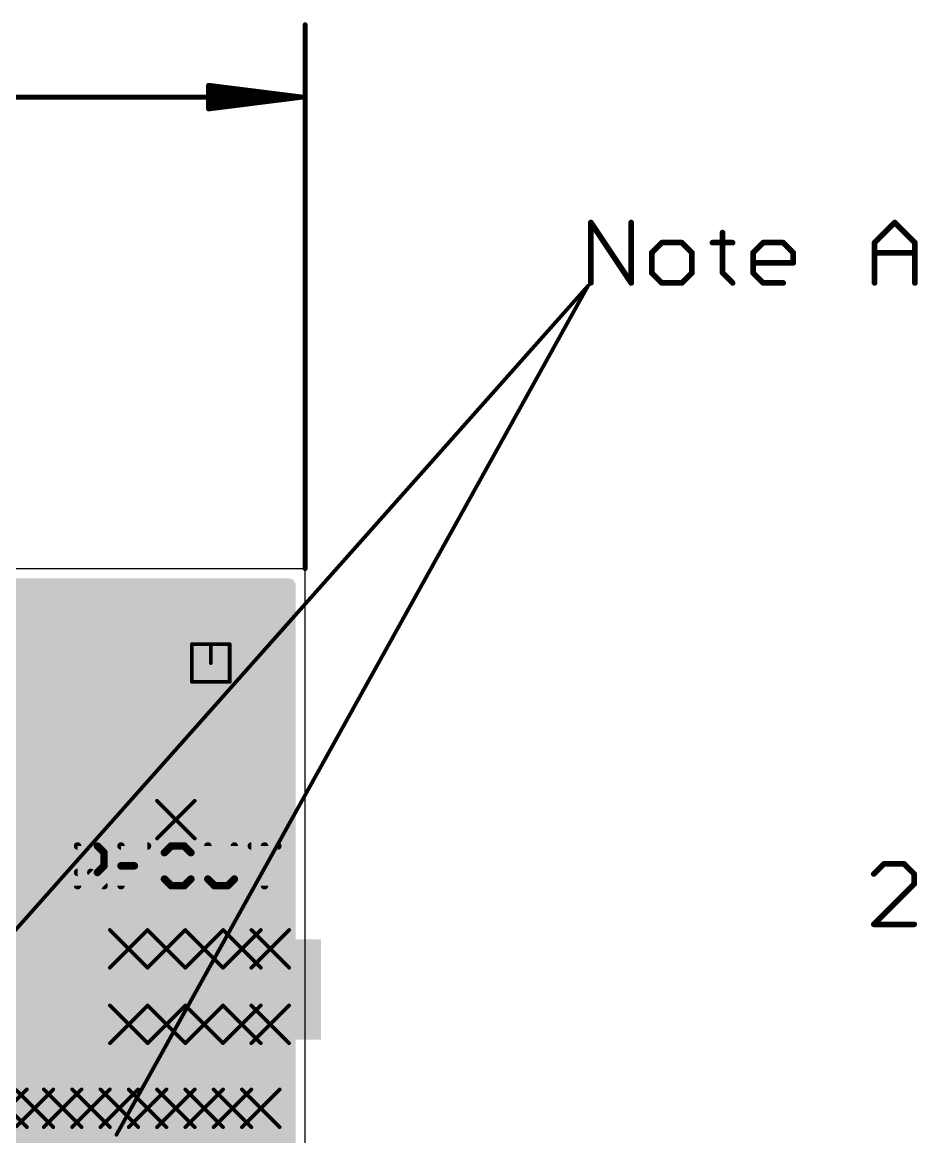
# Model space of a CAD drawing. Extents: x -1.41 to 8.41, y -3.01 to 3.01.
# Drawn here: x 0.9 to 1.849, y 0.598 to 1.779 of the extents above; entities that cross this region are included whole.
import ezdxf

# ---------------------------------------------------------------- set-up
doc = ezdxf.new("R2010")
doc.units = 0
for name, color, linetype in [('1', 12, 'CONTINUOUS'), ('145', 110, 'CONTINUOUS'), ('15', 6, 'CONTINUOUS'), ('16', 5, 'CONTINUOUS'), ('18', 110, 'CONTINUOUS'), ('2', 4, 'CONTINUOUS'), ('20', 6, 'CONTINUOUS'), ('22', 53, 'CONTINUOUS'), ('25', 53, 'CONTINUOUS'), ('29', 253, 'CONTINUOUS'), ('30', 253, 'CONTINUOUS'), ('47', 253, 'CONTINUOUS'), ('52', 253, 'CONTINUOUS')]:
    doc.layers.add(name, color=color, linetype=linetype)

# ---------------------------------------------------------------- blocks, each defined once
blk = doc.blocks.new('RECT')
blk.add_solid([(-0.5, -0.5), (0.5, -0.5), (-0.5, 0.5), (0.5, 0.5)])
blk = doc.blocks.new('ROUNDV')
at = {"const_width": 0.5}
blk.add_lwpolyline([(0, -0.25, 1), (0, 0.25, 1), (0, -0.25)], format="xyb", dxfattribs=at)

msp = doc.modelspace()

# ---------------------------------------------------------------- linework, layer by layer
at = {"layer": '1', "const_width": 0.02}
for points in [[(0.7475, 1.18), (1.18, 1.18)], [(1.18, 1.18), (1.18, 0.809)], [(0.7475, 1.16), (1.18, 1.16)], [(0.7475, 1.14), (1.18, 1.14)], [(0.7475, 1.12), (1.18, 1.12)], [(0.7475, 1.1), (1.18, 1.1)], [(0.7475, 1.08), (1.18, 1.08)], [(0.7475, 1.06), (1.18, 1.06)], [(0.7475, 1.04), (1.18, 1.04)], [(0.7475, 1.02), (1.18, 1.02)], [(0.7475, 1), (1.18, 1)], [(0.7475, 0.98), (1.18, 0.98)], [(0.736784, 0.96), (1.18, 0.96)], [(0.732, 0.94), (1.18, 0.94)], [(0.732, 0.92), (1.18, 0.92)], [(0.732, 0.9), (1.18, 0.9)], [(0.732, 0.88), (1.18, 0.88)], [(0.732, 0.86), (1.18, 0.86)], [(0.732, 0.84), (1.18, 0.84)], [(0.732, 0.82), (1.18, 0.82)], [(0.993335, 0.807477), (0.990522, 0.804664)], [(0.997011, 0.809), (0.993335, 0.807477)], [(1.089, 0.809), (0.997011, 0.809)], [(1.089, 0.764), (1.089, 0.809)], [(1.18, 0.809), (1.109, 0.809)], [(1.109, 0.809), (1.109, 0.764)], [(0.77142, 0.8), (0.989, 0.8)], [(0.990522, 0.804664), (0.989, 0.800989)], [(0.989, 0.800989), (0.989, 0.764)], [(1.089, 0.8), (1.109, 0.8)], [(0.77237, 0.78), (0.989, 0.78)], [(1.089, 0.78), (1.109, 0.78)], [(0.77237, 0.76), (1.089, 0.76)], [(0.989, 0.764), (1.089, 0.764)], [(1.109, 0.764), (1.089, 0.764)], [(1.089, 0.764), (1.089, 0.744)], [(0.77042, 0.74), (0.989, 0.74)], [(1.089, 0.744), (0.989, 0.744)], [(0.989, 0.744), (0.989, 0.707011)], [(1.089, 0.699), (1.089, 0.744)], [(1.089, 0.744), (1.109, 0.744)], [(1.089, 0.74), (1.109, 0.74)], [(1.109, 0.744), (1.109, 0.699)], [(0.77137, 0.72), (0.989, 0.72)], [(1.089, 0.72), (1.109, 0.72)], [(0.77137, 0.7), (0.994596, 0.7)], [(0.989, 0.707011), (0.990522, 0.703335)], [(0.990522, 0.703335), (0.993335, 0.700522)], [(0.993335, 0.700522), (0.997011, 0.699)], [(0.997011, 0.699), (1.089, 0.699)], [(1.089, 0.7), (1.109, 0.7)], [(1.109, 0.699), (1.18, 0.699)], [(1.18, 0.699), (1.18, 0.625)], [(0.732, 0.68), (1.18, 0.68)], [(0.732, 0.66), (1.18, 0.66)], [(0.734716, 0.64), (1.18, 0.64)], [(1.18, 0.625), (0.806123, 0.625)]]:
    msp.add_lwpolyline(points, dxfattribs=at)
at = {"layer": '1', "const_width": 0.01}
for points in [[(1.185, 1.18, 1), (1.175, 1.18)], [(1.18, 1.175, 1), (1.18, 1.185)], [(1.18, 1.155, 1), (1.18, 1.165)], [(1.18, 1.135, 1), (1.18, 1.145)], [(1.18, 1.115, 1), (1.18, 1.125)], [(1.18, 1.095, 1), (1.18, 1.105)], [(1.18, 1.075, 1), (1.18, 1.085)], [(1.18, 1.055, 1), (1.18, 1.065)], [(1.18, 1.035, 1), (1.18, 1.045)], [(1.18, 1.015, 1), (1.18, 1.025)], [(1.18, 0.995, 1), (1.18, 1.005)], [(1.18, 0.975, 1), (1.18, 0.985)], [(1.18, 0.955, 1), (1.18, 0.965)], [(1.18, 0.935, 1), (1.18, 0.945)], [(1.18, 0.915, 1), (1.18, 0.925)], [(1.18, 0.895, 1), (1.18, 0.905)], [(1.18, 0.875, 1), (1.18, 0.885)], [(1.18, 0.855, 1), (1.18, 0.865)], [(1.18, 0.835, 1), (1.18, 0.845)], [(1.18, 0.815, 1), (1.18, 0.825)], [(0.991422, 0.812097, 1), (0.995249, 0.802858)], [(0.996871, 0.803942, 1), (0.9898, 0.811013)], [(0.997011, 0.814, 1), (0.997011, 0.804)], [(0.998924, 0.80438, 1), (0.995097, 0.813619)], [(1.094, 0.809, 1), (1.084, 0.809)], [(1.089, 0.804, 1), (1.089, 0.814)], [(1.109, 0.814, 1), (1.109, 0.804)], [(1.114, 0.809, 1), (1.104, 0.809)], [(1.18, 0.804, 1), (1.18, 0.814)], [(0.994, 0.800989, 1), (0.984, 0.800989)], [(0.984381, 0.802902, 1), (0.993619, 0.799076)], [(0.986987, 0.8082, 1), (0.994058, 0.801129)], [(0.995142, 0.802751, 1), (0.985903, 0.806578)], [(0.989, 0.795, 1), (0.989, 0.805)], [(1.089, 0.805, 1), (1.089, 0.795)], [(1.109, 0.795, 1), (1.109, 0.805)], [(1.175, 0.809, 1), (1.185, 0.809)], [(0.989, 0.775, 1), (0.989, 0.785)], [(1.089, 0.785, 1), (1.089, 0.775)], [(1.109, 0.775, 1), (1.109, 0.785)], [(0.989, 0.769, 1), (0.989, 0.759)], [(0.984, 0.764, 1), (0.994, 0.764)], [(1.089, 0.769, 1), (1.089, 0.759)], [(1.094, 0.764, 1), (1.084, 0.764)], [(1.084, 0.764, 1), (1.094, 0.764)], [(1.089, 0.759, 1), (1.089, 0.769)], [(1.089, 0.755, 1), (1.089, 0.765)], [(1.104, 0.764, 1), (1.114, 0.764)], [(1.109, 0.759, 1), (1.109, 0.769)], [(0.989, 0.749, 1), (0.989, 0.739)], [(0.994, 0.744, 1), (0.984, 0.744)], [(0.989, 0.735, 1), (0.989, 0.745)], [(1.094, 0.744, 1), (1.084, 0.744)], [(1.089, 0.749, 1), (1.089, 0.739)], [(1.089, 0.745, 1), (1.089, 0.735)], [(1.084, 0.744, 1), (1.094, 0.744)], [(1.089, 0.739, 1), (1.089, 0.749)], [(1.114, 0.744, 1), (1.104, 0.744)], [(1.109, 0.739, 1), (1.109, 0.749)], [(1.109, 0.735, 1), (1.109, 0.745)], [(0.989, 0.715, 1), (0.989, 0.725)], [(1.089, 0.725, 1), (1.089, 0.715)], [(1.109, 0.715, 1), (1.109, 0.725)], [(0.993619, 0.708924, 1), (0.984381, 0.705097)], [(0.984, 0.707011, 1), (0.994, 0.707011)], [(0.994058, 0.706871, 1), (0.986987, 0.6998)], [(0.985903, 0.701422, 1), (0.995142, 0.705249)], [(0.995249, 0.705142, 1), (0.991422, 0.695903)], [(0.9898, 0.696987, 1), (0.996871, 0.704058)], [(0.997011, 0.704, 1), (0.997011, 0.694)], [(0.994596, 0.695, 1), (0.994596, 0.705)], [(1.089, 0.705, 1), (1.089, 0.695)], [(1.089, 0.694, 1), (1.089, 0.704)], [(1.109, 0.704, 1), (1.109, 0.694)], [(1.109, 0.695, 1), (1.109, 0.705)], [(1.185, 0.699, 1), (1.175, 0.699)], [(1.18, 0.694, 1), (1.18, 0.704)], [(0.995097, 0.694381, 1), (0.998924, 0.703619)], [(1.084, 0.699, 1), (1.094, 0.699)], [(1.104, 0.699, 1), (1.114, 0.699)], [(1.18, 0.675, 1), (1.18, 0.685)], [(1.18, 0.655, 1), (1.18, 0.665)], [(1.18, 0.635, 1), (1.18, 0.645)], [(1.175, 0.625, 1), (1.185, 0.625)], [(1.18, 0.62, 1), (1.18, 0.63)]]:
    msp.add_lwpolyline(points, format="xyb", dxfattribs=at)
at = {"layer": '145', "const_width": 0.004}
for points in [[(1.08, 1.08), (1.08, 1.12)], [(1.08, 1.12), (1.1, 1.12)], [(1.1, 1.1), (1.1, 1.12)], [(1.1, 1.12), (1.12, 1.12)], [(1.12, 1.12), (1.12, 1.08)], [(1.12, 1.08), (1.08, 1.08)], [(1.043, 0.954), (1.083, 0.914)], [(1.083, 0.954), (1.043, 0.914)], [(0.993, 0.817), (1.033, 0.777)], [(1.033, 0.817), (0.993, 0.777)], [(1.033, 0.817), (1.073, 0.777)], [(1.073, 0.817), (1.033, 0.777)], [(1.073, 0.817), (1.113, 0.777)], [(1.113, 0.817), (1.073, 0.777)], [(1.113, 0.817), (1.153, 0.777)], [(1.153, 0.817), (1.113, 0.777)], [(1.143, 0.817), (1.183, 0.777)], [(1.183, 0.817), (1.143, 0.777)], [(0.993, 0.737), (1.033, 0.697)], [(1.033, 0.737), (0.993, 0.697)], [(1.033, 0.737), (1.073, 0.697)], [(1.073, 0.737), (1.033, 0.697)], [(1.073, 0.737), (1.113, 0.697)], [(1.113, 0.737), (1.073, 0.697)], [(1.113, 0.737), (1.153, 0.697)], [(1.153, 0.737), (1.113, 0.697)], [(1.143, 0.737), (1.183, 0.697)], [(1.183, 0.737), (1.143, 0.697)], [(0.865, 0.648), (0.905, 0.608)], [(0.905, 0.648), (0.865, 0.608)], [(0.893, 0.648), (0.933, 0.608)], [(0.933, 0.648), (0.893, 0.608)], [(0.923, 0.648), (0.963, 0.608)], [(0.963, 0.648), (0.923, 0.608)], [(0.953, 0.648), (0.993, 0.608)], [(0.993, 0.648), (0.953, 0.608)], [(0.983, 0.648), (1.023, 0.608)], [(1.023, 0.648), (0.983, 0.608)], [(1.013, 0.648), (1.053, 0.608)], [(1.053, 0.648), (1.013, 0.608)], [(1.043, 0.648), (1.083, 0.608)], [(1.083, 0.648), (1.043, 0.608)], [(1.073, 0.648), (1.113, 0.608)], [(1.113, 0.648), (1.073, 0.608)], [(1.103, 0.648), (1.143, 0.608)], [(1.143, 0.648), (1.103, 0.608)], [(1.133, 0.648), (1.173, 0.608)], [(1.173, 0.648), (1.133, 0.608)]]:
    msp.add_lwpolyline(points, dxfattribs=at)
at = {"layer": '145', "const_width": 0.002}
for points in [[(1.081, 1.12, 1), (1.079, 1.12)], [(1.08, 1.121, 1), (1.08, 1.119)], [(1.101, 1.12, 1), (1.099, 1.12)], [(1.1, 1.121, 1), (1.1, 1.119)], [(1.1, 1.119, 1), (1.1, 1.121)], [(1.121, 1.12, 1), (1.119, 1.12)], [(1.12, 1.119, 1), (1.12, 1.121)], [(1.099, 1.1, 1), (1.101, 1.1)], [(1.08, 1.081, 1), (1.08, 1.079)], [(1.079, 1.08, 1), (1.081, 1.08)], [(1.119, 1.08, 1), (1.121, 1.08)], [(1.12, 1.079, 1), (1.12, 1.081)], [(1.043707, 0.954707, 1), (1.042293, 0.953293)], [(1.083707, 0.953293, 1), (1.082293, 0.954707)], [(1.042293, 0.914707, 1), (1.043707, 0.913293)], [(1.082293, 0.913293, 1), (1.083707, 0.914707)], [(0.993707, 0.817707, 1), (0.992293, 0.816293)], [(1.033707, 0.817707, 1), (1.032293, 0.816293)], [(1.033707, 0.816293, 1), (1.032293, 0.817707)], [(1.073707, 0.817707, 1), (1.072293, 0.816293)], [(1.073707, 0.816293, 1), (1.072293, 0.817707)], [(1.113707, 0.817707, 1), (1.112293, 0.816293)], [(1.113707, 0.816293, 1), (1.112293, 0.817707)], [(1.143707, 0.817707, 1), (1.142293, 0.816293)], [(1.153707, 0.816293, 1), (1.152293, 0.817707)], [(1.183707, 0.816293, 1), (1.182293, 0.817707)], [(0.992293, 0.777707, 1), (0.993707, 0.776293)], [(1.032293, 0.777707, 1), (1.033707, 0.776293)], [(1.032293, 0.776293, 1), (1.033707, 0.777707)], [(1.072293, 0.777707, 1), (1.073707, 0.776293)], [(1.072293, 0.776293, 1), (1.073707, 0.777707)], [(1.112293, 0.777707, 1), (1.113707, 0.776293)], [(1.112293, 0.776293, 1), (1.113707, 0.777707)], [(1.142293, 0.777707, 1), (1.143707, 0.776293)], [(1.152293, 0.776293, 1), (1.153707, 0.777707)], [(1.182293, 0.776293, 1), (1.183707, 0.777707)], [(0.993707, 0.737707, 1), (0.992293, 0.736293)], [(1.033707, 0.737707, 1), (1.032293, 0.736293)], [(1.033707, 0.736293, 1), (1.032293, 0.737707)], [(1.073707, 0.737707, 1), (1.072293, 0.736293)], [(1.073707, 0.736293, 1), (1.072293, 0.737707)], [(1.113707, 0.737707, 1), (1.112293, 0.736293)], [(1.113707, 0.736293, 1), (1.112293, 0.737707)], [(1.143707, 0.737707, 1), (1.142293, 0.736293)], [(1.153707, 0.736293, 1), (1.152293, 0.737707)], [(1.183707, 0.736293, 1), (1.182293, 0.737707)], [(0.992293, 0.697707, 1), (0.993707, 0.696293)], [(1.032293, 0.697707, 1), (1.033707, 0.696293)], [(1.032293, 0.696293, 1), (1.033707, 0.697707)], [(1.072293, 0.697707, 1), (1.073707, 0.696293)], [(1.072293, 0.696293, 1), (1.073707, 0.697707)], [(1.112293, 0.697707, 1), (1.113707, 0.696293)], [(1.112293, 0.696293, 1), (1.113707, 0.697707)], [(1.142293, 0.697707, 1), (1.143707, 0.696293)], [(1.152293, 0.696293, 1), (1.153707, 0.697707)], [(1.182293, 0.696293, 1), (1.183707, 0.697707)], [(0.905707, 0.647293, 1), (0.904293, 0.648707)], [(0.923707, 0.648707, 1), (0.922293, 0.647293)], [(0.933707, 0.647293, 1), (0.932293, 0.648707)], [(0.953707, 0.648707, 1), (0.952293, 0.647293)], [(0.963707, 0.647293, 1), (0.962293, 0.648707)], [(0.983707, 0.648707, 1), (0.982293, 0.647293)], [(0.993707, 0.647293, 1), (0.992293, 0.648707)], [(1.013707, 0.648707, 1), (1.012293, 0.647293)], [(1.023707, 0.647293, 1), (1.022293, 0.648707)], [(1.043707, 0.648707, 1), (1.042293, 0.647293)], [(1.053707, 0.647293, 1), (1.052293, 0.648707)], [(1.073707, 0.648707, 1), (1.072293, 0.647293)], [(1.083707, 0.647293, 1), (1.082293, 0.648707)], [(1.103707, 0.648707, 1), (1.102293, 0.647293)], [(1.113707, 0.647293, 1), (1.112293, 0.648707)], [(1.133707, 0.648707, 1), (1.132293, 0.647293)], [(1.143707, 0.647293, 1), (1.142293, 0.648707)], [(1.173707, 0.647293, 1), (1.172293, 0.648707)], [(0.904293, 0.607293, 1), (0.905707, 0.608707)], [(0.922293, 0.608707, 1), (0.923707, 0.607293)], [(0.932293, 0.607293, 1), (0.933707, 0.608707)], [(0.952293, 0.608707, 1), (0.953707, 0.607293)], [(0.962293, 0.607293, 1), (0.963707, 0.608707)], [(0.982293, 0.608707, 1), (0.983707, 0.607293)], [(0.992293, 0.607293, 1), (0.993707, 0.608707)], [(1.012293, 0.608707, 1), (1.013707, 0.607293)], [(1.022293, 0.607293, 1), (1.023707, 0.608707)], [(1.042293, 0.608707, 1), (1.043707, 0.607293)], [(1.052293, 0.607293, 1), (1.053707, 0.608707)], [(1.072293, 0.608707, 1), (1.073707, 0.607293)], [(1.082293, 0.607293, 1), (1.083707, 0.608707)], [(1.102293, 0.608707, 1), (1.103707, 0.607293)], [(1.112293, 0.607293, 1), (1.113707, 0.608707)], [(1.132293, 0.608707, 1), (1.133707, 0.607293)], [(1.142293, 0.607293, 1), (1.143707, 0.608707)], [(1.172293, 0.607293, 1), (1.173707, 0.608707)]]:
    msp.add_lwpolyline(points, format="xyb", dxfattribs=at)
at = {"layer": '15', "const_width": 0.016}
for points in [[(0.018, 1.182), (1.182, 1.182)], [(1.182, 1.182), (1.182, 0.018)], [(0.018, 1.168), (1.182, 1.168)], [(0.018, 1.152), (1.182, 1.152)], [(0.018, 1.136), (1.182, 1.136)], [(0.018, 1.12), (1.182, 1.12)], [(0.018, 1.104), (1.182, 1.104)], [(0.018, 1.088), (1.182, 1.088)], [(0.018, 1.072), (1.182, 1.072)], [(0.018, 1.056), (1.182, 1.056)], [(0.018, 1.04), (1.182, 1.04)], [(0.018, 1.024), (1.182, 1.024)], [(0.018, 1.008), (1.182, 1.008)], [(0.018, 0.992), (1.182, 0.992)], [(0.018, 0.976), (1.182, 0.976)], [(0.018, 0.96), (1.182, 0.96)], [(0.018, 0.944), (1.182, 0.944)], [(0.018, 0.928), (1.182, 0.928)], [(0.018, 0.912), (1.182, 0.912)], [(0.018, 0.896), (1.182, 0.896)], [(0.018, 0.88), (1.182, 0.88)], [(0.018, 0.864), (1.182, 0.864)], [(0.018, 0.848), (1.182, 0.848)], [(0.018, 0.832), (1.182, 0.832)], [(0.018, 0.816), (1.182, 0.816)], [(0.018, 0.8), (1.182, 0.8)], [(0.018, 0.784), (1.182, 0.784)], [(0.018, 0.768), (1.182, 0.768)], [(0.018, 0.752), (1.182, 0.752)], [(0.018, 0.736), (1.182, 0.736)], [(0.018, 0.72), (1.182, 0.72)], [(0.018, 0.704), (1.182, 0.704)], [(0.018, 0.688), (1.182, 0.688)], [(0.018, 0.672), (1.182, 0.672)], [(0.018, 0.656), (1.182, 0.656)], [(0.018, 0.64), (1.182, 0.64)], [(0.018, 0.624), (1.182, 0.624)], [(0.018, 0.608), (1.182, 0.608)], [(0.018, 0.592), (1.182, 0.592)]]:
    msp.add_lwpolyline(points, dxfattribs=at)
at = {"layer": '15', "const_width": 0.008}
for points in [[(1.186, 1.182, 1), (1.178, 1.182)], [(1.182, 1.178, 1), (1.182, 1.186)], [(1.182, 1.164, 1), (1.182, 1.172)], [(1.182, 1.148, 1), (1.182, 1.156)], [(1.182, 1.132, 1), (1.182, 1.14)], [(1.182, 1.116, 1), (1.182, 1.124)], [(1.182, 1.1, 1), (1.182, 1.108)], [(1.182, 1.084, 1), (1.182, 1.092)], [(1.182, 1.068, 1), (1.182, 1.076)], [(1.182, 1.052, 1), (1.182, 1.06)], [(1.182, 1.036, 1), (1.182, 1.044)], [(1.182, 1.02, 1), (1.182, 1.028)], [(1.182, 1.004, 1), (1.182, 1.012)], [(1.182, 0.988, 1), (1.182, 0.996)], [(1.182, 0.972, 1), (1.182, 0.98)], [(1.182, 0.956, 1), (1.182, 0.964)], [(1.182, 0.94, 1), (1.182, 0.948)], [(1.182, 0.924, 1), (1.182, 0.932)], [(1.182, 0.908, 1), (1.182, 0.916)], [(1.182, 0.892, 1), (1.182, 0.9)], [(1.182, 0.876, 1), (1.182, 0.884)], [(1.182, 0.86, 1), (1.182, 0.868)], [(1.182, 0.844, 1), (1.182, 0.852)], [(1.182, 0.828, 1), (1.182, 0.836)], [(1.182, 0.812, 1), (1.182, 0.82)], [(1.182, 0.796, 1), (1.182, 0.804)], [(1.182, 0.78, 1), (1.182, 0.788)], [(1.182, 0.764, 1), (1.182, 0.772)], [(1.182, 0.748, 1), (1.182, 0.756)], [(1.182, 0.732, 1), (1.182, 0.74)], [(1.182, 0.716, 1), (1.182, 0.724)], [(1.182, 0.7, 1), (1.182, 0.708)], [(1.182, 0.684, 1), (1.182, 0.692)], [(1.182, 0.668, 1), (1.182, 0.676)], [(1.182, 0.652, 1), (1.182, 0.66)], [(1.182, 0.636, 1), (1.182, 0.644)], [(1.182, 0.62, 1), (1.182, 0.628)], [(1.182, 0.604, 1), (1.182, 0.612)], [(1.182, 0.588, 1), (1.182, 0.596)]]:
    msp.add_lwpolyline(points, format="xyb", dxfattribs=at)
at = {"layer": '16', "const_width": 0.02}
for points in [[(0.02, 1.18), (1.18, 1.18)], [(1.18, 1.18), (1.18, 0.02)], [(0.02, 1.16), (1.18, 1.16)], [(0.02, 1.14), (1.18, 1.14)], [(0.02, 1.12), (1.18, 1.12)], [(0.02, 1.1), (1.18, 1.1)], [(0.02, 1.08), (1.18, 1.08)], [(0.02, 1.06), (1.18, 1.06)], [(0.02, 1.04), (1.18, 1.04)], [(0.02, 1.02), (1.18, 1.02)], [(0.02, 1), (1.18, 1)], [(0.02, 0.98), (1.18, 0.98)], [(0.02, 0.96), (1.18, 0.96)], [(0.02, 0.94), (1.18, 0.94)], [(0.02, 0.92), (1.18, 0.92)], [(0.02, 0.9), (1.18, 0.9)], [(0.02, 0.88), (1.18, 0.88)], [(0.02, 0.86), (1.18, 0.86)], [(0.02, 0.84), (1.18, 0.84)], [(0.02, 0.82), (1.18, 0.82)], [(0.02, 0.8), (1.18, 0.8)], [(0.02, 0.78), (1.18, 0.78)], [(0.02, 0.76), (1.18, 0.76)], [(0.02, 0.74), (1.18, 0.74)], [(0.02, 0.72), (1.18, 0.72)], [(0.02, 0.7), (1.18, 0.7)], [(0.02, 0.68), (1.18, 0.68)], [(0.02, 0.66), (1.18, 0.66)], [(0.02, 0.64), (1.18, 0.64)], [(0.02, 0.62), (1.18, 0.62)], [(0.02, 0.6), (1.18, 0.6)]]:
    msp.add_lwpolyline(points, dxfattribs=at)
at = {"layer": '16', "const_width": 0.01}
for points in [[(1.185, 1.18, 1), (1.175, 1.18)], [(1.18, 1.175, 1), (1.18, 1.185)], [(1.18, 1.155, 1), (1.18, 1.165)], [(1.18, 1.135, 1), (1.18, 1.145)], [(1.18, 1.115, 1), (1.18, 1.125)], [(1.18, 1.095, 1), (1.18, 1.105)], [(1.18, 1.075, 1), (1.18, 1.085)], [(1.18, 1.055, 1), (1.18, 1.065)], [(1.18, 1.035, 1), (1.18, 1.045)], [(1.18, 1.015, 1), (1.18, 1.025)], [(1.18, 0.995, 1), (1.18, 1.005)], [(1.18, 0.975, 1), (1.18, 0.985)], [(1.18, 0.955, 1), (1.18, 0.965)], [(1.18, 0.935, 1), (1.18, 0.945)], [(1.18, 0.915, 1), (1.18, 0.925)], [(1.18, 0.895, 1), (1.18, 0.905)], [(1.18, 0.875, 1), (1.18, 0.885)], [(1.18, 0.855, 1), (1.18, 0.865)], [(1.18, 0.835, 1), (1.18, 0.845)], [(1.18, 0.815, 1), (1.18, 0.825)], [(1.18, 0.795, 1), (1.18, 0.805)], [(1.18, 0.775, 1), (1.18, 0.785)], [(1.18, 0.755, 1), (1.18, 0.765)], [(1.18, 0.735, 1), (1.18, 0.745)], [(1.18, 0.715, 1), (1.18, 0.725)], [(1.18, 0.695, 1), (1.18, 0.705)], [(1.18, 0.675, 1), (1.18, 0.685)], [(1.18, 0.655, 1), (1.18, 0.665)], [(1.18, 0.635, 1), (1.18, 0.645)], [(1.18, 0.615, 1), (1.18, 0.625)], [(1.18, 0.595, 1), (1.18, 0.605)]]:
    msp.add_lwpolyline(points, format="xyb", dxfattribs=at)
at = {"layer": '2', "const_width": 0.016}
for points in [[(0.018, 1.182), (1.182, 1.182)], [(1.182, 1.182), (1.182, 0.018)], [(0.018, 1.168), (1.182, 1.168)], [(0.018, 1.152), (1.182, 1.152)], [(0.018, 1.136), (1.182, 1.136)], [(0.018, 1.12), (1.182, 1.12)], [(0.018, 1.104), (1.182, 1.104)], [(0.018, 1.088), (1.182, 1.088)], [(0.018, 1.072), (1.182, 1.072)], [(0.018, 1.056), (1.182, 1.056)], [(0.018, 1.04), (1.182, 1.04)], [(0.018, 1.024), (1.182, 1.024)], [(0.018, 1.008), (1.182, 1.008)], [(0.018, 0.992), (1.182, 0.992)], [(0.018, 0.976), (1.182, 0.976)], [(0.018, 0.96), (1.182, 0.96)], [(0.018, 0.944), (1.182, 0.944)], [(0.018, 0.928), (1.182, 0.928)], [(0.018, 0.912), (1.182, 0.912)], [(0.018, 0.896), (1.182, 0.896)], [(0.018, 0.88), (1.182, 0.88)], [(0.018, 0.864), (1.182, 0.864)], [(0.018, 0.848), (1.182, 0.848)], [(0.018, 0.832), (1.182, 0.832)], [(0.018, 0.816), (1.182, 0.816)], [(0.018, 0.8), (1.182, 0.8)], [(0.018, 0.784), (1.182, 0.784)], [(0.018, 0.768), (1.182, 0.768)], [(0.018, 0.752), (1.182, 0.752)], [(0.018, 0.736), (1.182, 0.736)], [(0.018, 0.72), (1.182, 0.72)], [(0.018, 0.704), (1.182, 0.704)], [(0.018, 0.688), (1.182, 0.688)], [(0.018, 0.672), (1.182, 0.672)], [(0.018, 0.656), (1.182, 0.656)], [(0.018, 0.64), (1.182, 0.64)], [(0.018, 0.624), (1.182, 0.624)], [(0.018, 0.608), (1.182, 0.608)], [(0.018, 0.592), (1.182, 0.592)]]:
    msp.add_lwpolyline(points, dxfattribs=at)
at = {"layer": '2', "const_width": 0.008}
for points in [[(1.186, 1.182, 1), (1.178, 1.182)], [(1.182, 1.178, 1), (1.182, 1.186)], [(1.182, 1.164, 1), (1.182, 1.172)], [(1.182, 1.148, 1), (1.182, 1.156)], [(1.182, 1.132, 1), (1.182, 1.14)], [(1.182, 1.116, 1), (1.182, 1.124)], [(1.182, 1.1, 1), (1.182, 1.108)], [(1.182, 1.084, 1), (1.182, 1.092)], [(1.182, 1.068, 1), (1.182, 1.076)], [(1.182, 1.052, 1), (1.182, 1.06)], [(1.182, 1.036, 1), (1.182, 1.044)], [(1.182, 1.02, 1), (1.182, 1.028)], [(1.182, 1.004, 1), (1.182, 1.012)], [(1.182, 0.988, 1), (1.182, 0.996)], [(1.182, 0.972, 1), (1.182, 0.98)], [(1.182, 0.956, 1), (1.182, 0.964)], [(1.182, 0.94, 1), (1.182, 0.948)], [(1.182, 0.924, 1), (1.182, 0.932)], [(1.182, 0.908, 1), (1.182, 0.916)], [(1.182, 0.892, 1), (1.182, 0.9)], [(1.182, 0.876, 1), (1.182, 0.884)], [(1.182, 0.86, 1), (1.182, 0.868)], [(1.182, 0.844, 1), (1.182, 0.852)], [(1.182, 0.828, 1), (1.182, 0.836)], [(1.182, 0.812, 1), (1.182, 0.82)], [(1.182, 0.796, 1), (1.182, 0.804)], [(1.182, 0.78, 1), (1.182, 0.788)], [(1.182, 0.764, 1), (1.182, 0.772)], [(1.182, 0.748, 1), (1.182, 0.756)], [(1.182, 0.732, 1), (1.182, 0.74)], [(1.182, 0.716, 1), (1.182, 0.724)], [(1.182, 0.7, 1), (1.182, 0.708)], [(1.182, 0.684, 1), (1.182, 0.692)], [(1.182, 0.668, 1), (1.182, 0.676)], [(1.182, 0.652, 1), (1.182, 0.66)], [(1.182, 0.636, 1), (1.182, 0.644)], [(1.182, 0.62, 1), (1.182, 0.628)], [(1.182, 0.604, 1), (1.182, 0.612)], [(1.182, 0.588, 1), (1.182, 0.596)]]:
    msp.add_lwpolyline(points, format="xyb", dxfattribs=at)
at = {"layer": '20'}
for p, q in [((1.2, 1.2), (0, 1.2)), ((1.2, 0), (1.2, 1.2)), ((1.2, 0.36), (1.2, 0.8))]:
    msp.add_line(p, q, dxfattribs=at)
at = {"layer": '25', "const_width": 0.008}
for points in [[(0.958803, 0.864), (0.958803, 0.906036)], [(0.958803, 0.906036), (0.979821, 0.906036)], [(0.979821, 0.906036), (0.986827, 0.89903)], [(1.004843, 0.864), (1.004843, 0.906036)], [(1.004843, 0.906036), (1.032866, 0.906036)], [(1.057888, 0.906036), (1.050882, 0.89903)], [(1.0719, 0.906036), (1.057888, 0.906036)], [(1.078906, 0.89903), (1.0719, 0.906036)], [(1.096921, 0.906036), (1.096921, 0.871006)], [(1.124945, 0.871006), (1.124945, 0.906036)], [(1.14296, 0.906036), (1.170984, 0.906036)], [(1.156972, 0.864), (1.156972, 0.906036)], [(0.986827, 0.89903), (0.986827, 0.885018)], [(1.050882, 0.89903), (1.050882, 0.871006)], [(1.078906, 0.871006), (1.078906, 0.89903)], [(0.986827, 0.885018), (0.979821, 0.878012)], [(1.004843, 0.885018), (1.018854, 0.885018)], [(0.979821, 0.878012), (0.958803, 0.878012)], [(0.972815, 0.878012), (0.986827, 0.864)], [(1.050882, 0.871006), (1.057888, 0.864)], [(1.0719, 0.864), (1.078906, 0.871006)], [(1.096921, 0.871006), (1.103927, 0.864)], [(1.117939, 0.864), (1.124945, 0.871006)], [(1.057888, 0.864), (1.0719, 0.864)], [(1.103927, 0.864), (1.117939, 0.864)]]:
    msp.add_lwpolyline(points, dxfattribs=at)
at = {"layer": '25', "const_width": 0.004}
for points in [[(0.960803, 0.906036, 1), (0.956803, 0.906036)], [(0.958803, 0.908036, 1), (0.958803, 0.904036)], [(0.981235, 0.90745, 1), (0.978407, 0.904622)], [(0.979821, 0.904036, 1), (0.979821, 0.908036)], [(1.006843, 0.906036, 1), (1.002843, 0.906036)], [(1.004843, 0.908036, 1), (1.004843, 0.904036)], [(1.032866, 0.904036, 1), (1.032866, 0.908036)], [(1.057888, 0.908036, 1), (1.057888, 0.904036)], [(1.059302, 0.904622, 1), (1.056473, 0.90745)], [(1.073314, 0.90745, 1), (1.070486, 0.904622)], [(1.0719, 0.904036, 1), (1.0719, 0.908036)], [(1.098921, 0.906036, 1), (1.094921, 0.906036)], [(1.126945, 0.906036, 1), (1.122945, 0.906036)], [(1.14296, 0.908036, 1), (1.14296, 0.904036)], [(1.158972, 0.906036, 1), (1.154972, 0.906036)], [(1.170984, 0.904036, 1), (1.170984, 0.908036)], [(0.988827, 0.89903, 1), (0.984827, 0.89903)], [(0.985413, 0.897616, 1), (0.988241, 0.900444)], [(1.052882, 0.89903, 1), (1.048882, 0.89903)], [(1.049468, 0.900444, 1), (1.052296, 0.897616)], [(1.080906, 0.89903, 1), (1.076906, 0.89903)], [(1.077491, 0.897616, 1), (1.08032, 0.900444)], [(0.984827, 0.885018, 1), (0.988827, 0.885018)], [(0.988241, 0.883604, 1), (0.985413, 0.886432)], [(1.004843, 0.887018, 1), (1.004843, 0.883018)], [(1.018854, 0.883018, 1), (1.018854, 0.887018)], [(0.958803, 0.880012, 1), (0.958803, 0.876012)], [(0.974229, 0.879426, 1), (0.971401, 0.876598)], [(0.978407, 0.879426, 1), (0.981235, 0.876598)], [(0.979821, 0.876012, 1), (0.979821, 0.880012)], [(1.052296, 0.87242, 1), (1.049468, 0.869592)], [(1.08032, 0.869592, 1), (1.077491, 0.87242)], [(1.098335, 0.87242, 1), (1.095507, 0.869592)], [(1.126359, 0.869592, 1), (1.123531, 0.87242)], [(0.956803, 0.864, 1), (0.960803, 0.864)], [(0.985413, 0.862586, 1), (0.988241, 0.865414)], [(1.002843, 0.864, 1), (1.006843, 0.864)], [(1.048882, 0.871006, 1), (1.052882, 0.871006)], [(1.057888, 0.866, 1), (1.057888, 0.862)], [(1.056473, 0.862586, 1), (1.059302, 0.865414)], [(1.070486, 0.865414, 1), (1.073314, 0.862586)], [(1.0719, 0.862, 1), (1.0719, 0.866)], [(1.076906, 0.871006, 1), (1.080906, 0.871006)], [(1.094921, 0.871006, 1), (1.098921, 0.871006)], [(1.103927, 0.866, 1), (1.103927, 0.862)], [(1.102513, 0.862586, 1), (1.105341, 0.865414)], [(1.116525, 0.865414, 1), (1.119353, 0.862586)], [(1.117939, 0.862, 1), (1.117939, 0.866)], [(1.122945, 0.871006, 1), (1.126945, 0.871006)], [(1.154972, 0.864, 1), (1.158972, 0.864)]]:
    msp.add_lwpolyline(points, format="xyb", dxfattribs=at)
at = {"layer": '47', "const_width": 0.002559}
for points in [[(1.20128, 1.776772, 1), (1.19872, 1.776772)], [(1.098917, 1.712569, 1), (1.096358, 1.712569)], [(1.097798, 1.713838, 1), (1.097478, 1.711299)], [(1.097768, 1.711509, 1), (1.097507, 1.708963)], [(1.097703, 1.706396, 1), (1.097572, 1.70384)], [(1.197601, 1.69873, 1), (1.197281, 1.70127)], [(1.197281, 1.69873, 1), (1.197601, 1.70127)], [(1.197571, 1.698727, 1), (1.19731, 1.701273)], [(1.19731, 1.698727, 1), (1.197571, 1.701273)], [(1.197506, 1.698722, 1), (1.197375, 1.701278)], [(1.197375, 1.698722, 1), (1.197506, 1.701278)], [(1.197441, 1.69872, 1), (1.197441, 1.70128)], [(1.097572, 1.69616, 1), (1.097703, 1.693604)], [(1.097507, 1.691037, 1), (1.097768, 1.688491)], [(1.097478, 1.688701, 1), (1.097798, 1.686162)], [(1.096358, 1.687431, 1), (1.098917, 1.687431)], [(1.19872, 1.2, 1), (1.20128, 1.2)]]:
    msp.add_lwpolyline(points, format="xyb", dxfattribs=at)
at = {"layer": '47', "const_width": 0.005118}
for points in [[(1.2, 1.2), (1.2, 1.776772)], [(1.197441, 1.7), (1.097638, 1.712569)], [(1.097638, 1.712569), (1.097638, 1.687431)], [(0.002559, 1.7), (1.197441, 1.7)], [(1.197441, 1.7), (1.097638, 1.710236)], [(1.197441, 1.7), (1.097638, 1.705118)], [(1.097638, 1.687431), (1.197441, 1.7)], [(1.097638, 1.694882), (1.197441, 1.7)], [(1.097638, 1.689764), (1.197441, 1.7)]]:
    msp.add_lwpolyline(points, dxfattribs=at)
at = {"layer": '52'}
for points, const_width in [([(1.503, 1.503), (1.503, 1.567055)], 0.006), ([(1.503, 1.567055), (1.545703, 1.503)], 0.006), ([(1.545703, 1.503), (1.545703, 1.567055)], 0.006), ([(1.80379, 1.545703), (1.825141, 1.567055)], 0.006), ([(1.825141, 1.567055), (1.846493, 1.545703)], 0.006), ([(1.578131, 1.545703), (1.567455, 1.535027)], 0.006), ([(1.599482, 1.545703), (1.578131, 1.545703)], 0.006), ([(1.610158, 1.535027), (1.599482, 1.545703)], 0.006), ([(1.63191, 1.545703), (1.653261, 1.545703)], 0.006), ([(1.642586, 1.556379), (1.642586, 1.513676)], 0.006), ([(1.67488, 1.535027), (1.685556, 1.545703)], 0.006), ([(1.685556, 1.545703), (1.706907, 1.545703)], 0.006), ([(1.706907, 1.545703), (1.717583, 1.535027)], 0.006), ([(1.80379, 1.503), (1.80379, 1.545703)], 0.006), ([(1.846493, 1.545703), (1.846493, 1.503)], 0.006), ([(1.567455, 1.535027), (1.567455, 1.513676)], 0.006), ([(1.610158, 1.513676), (1.610158, 1.535027)], 0.006), ([(1.67488, 1.513676), (1.67488, 1.535027)], 0.006), ([(1.717583, 1.535027), (1.717583, 1.524352)], 0.006), ([(1.80379, 1.535027), (1.846493, 1.535027)], 0.006), ([(1.717583, 1.524352), (1.67488, 1.524352)], 0.006), ([(1.567455, 1.513676), (1.578131, 1.503)], 0.006), ([(1.599482, 1.503), (1.610158, 1.513676)], 0.006), ([(1.642586, 1.513676), (1.653261, 1.503)], 0.006), ([(1.685556, 1.503), (1.67488, 1.513676)], 0.006), ([(0.7, 0.6), (1.5, 1.5)], 0.004), ([(1.5, 1.5), (1, 0.6)], 0.004), ([(1.578131, 1.503), (1.599482, 1.503)], 0.006), ([(1.706907, 1.503), (1.685556, 1.503)], 0.006), ([(1.813676, 0.887055), (1.803, 0.876379)], 0.006), ([(1.835027, 0.887055), (1.813676, 0.887055)], 0.006), ([(1.845703, 0.876379), (1.835027, 0.887055)], 0.006), ([(1.845703, 0.865703), (1.845703, 0.876379)], 0.006), ([(1.803, 0.823), (1.845703, 0.865703)], 0.006), ([(1.845703, 0.823), (1.803, 0.823)], 0.006)]:
    msp.add_lwpolyline(points, dxfattribs=dict(at, const_width=const_width))
for points, const_width in [([(1.5045, 1.567055, 1), (1.5015, 1.567055)], 0.003), ([(1.504248, 1.567887, 1), (1.501752, 1.566223)], 0.003), ([(1.547203, 1.567055, 1), (1.544203, 1.567055)], 0.003), ([(1.826202, 1.568115, 1), (1.824081, 1.565994)], 0.003), ([(1.826202, 1.565994, 1), (1.824081, 1.568115)], 0.003), ([(1.578131, 1.547203, 1), (1.578131, 1.544203)], 0.003), ([(1.579191, 1.544642, 1), (1.57707, 1.546764)], 0.003), ([(1.600543, 1.546764, 1), (1.598422, 1.544642)], 0.003), ([(1.599482, 1.544203, 1), (1.599482, 1.547203)], 0.003), ([(1.63191, 1.547203, 1), (1.63191, 1.544203)], 0.003), ([(1.644086, 1.556379, 1), (1.641086, 1.556379)], 0.003), ([(1.653261, 1.544203, 1), (1.653261, 1.547203)], 0.003), ([(1.685556, 1.547203, 1), (1.685556, 1.544203)], 0.003), ([(1.686616, 1.544642, 1), (1.684495, 1.546764)], 0.003), ([(1.707968, 1.546764, 1), (1.705847, 1.544642)], 0.003), ([(1.706907, 1.544203, 1), (1.706907, 1.547203)], 0.003), ([(1.80529, 1.545703, 1), (1.80229, 1.545703)], 0.003), ([(1.802729, 1.546764, 1), (1.804851, 1.544642)], 0.003), ([(1.847993, 1.545703, 1), (1.844993, 1.545703)], 0.003), ([(1.845432, 1.544642, 1), (1.847554, 1.546764)], 0.003), ([(1.568955, 1.535027, 1), (1.565955, 1.535027)], 0.003), ([(1.566394, 1.536088, 1), (1.568516, 1.533967)], 0.003), ([(1.611658, 1.535027, 1), (1.608658, 1.535027)], 0.003), ([(1.609097, 1.533967, 1), (1.611219, 1.536088)], 0.003), ([(1.67638, 1.535027, 1), (1.67338, 1.535027)], 0.003), ([(1.673819, 1.536088, 1), (1.675941, 1.533967)], 0.003), ([(1.719083, 1.535027, 1), (1.716083, 1.535027)], 0.003), ([(1.716522, 1.533967, 1), (1.718644, 1.536088)], 0.003), ([(1.80379, 1.536527, 1), (1.80379, 1.533527)], 0.003), ([(1.846493, 1.533527, 1), (1.846493, 1.536527)], 0.003), ([(1.67488, 1.525852, 1), (1.67488, 1.522852)], 0.003), ([(1.716083, 1.524352, 1), (1.719083, 1.524352)], 0.003), ([(1.717583, 1.522852, 1), (1.717583, 1.525852)], 0.003), ([(1.568516, 1.514736, 1), (1.566394, 1.512615)], 0.003), ([(1.565955, 1.513676, 1), (1.568955, 1.513676)], 0.003), ([(1.608658, 1.513676, 1), (1.611658, 1.513676)], 0.003), ([(1.611219, 1.512615, 1), (1.609097, 1.514736)], 0.003), ([(1.643646, 1.514736, 1), (1.641525, 1.512615)], 0.003), ([(1.641086, 1.513676, 1), (1.644086, 1.513676)], 0.003), ([(1.675941, 1.514736, 1), (1.673819, 1.512615)], 0.003), ([(1.67338, 1.513676, 1), (1.67638, 1.513676)], 0.003), ([(1.500874, 1.499514, 1), (1.499126, 1.500486)], 0.002), ([(1.500747, 1.499336, 1), (1.499253, 1.500664)], 0.002), ([(1.5015, 1.503, 1), (1.5045, 1.503)], 0.003), ([(1.544203, 1.503, 1), (1.547203, 1.503)], 0.003), ([(1.544455, 1.502168, 1), (1.546951, 1.503832)], 0.003), ([(1.578131, 1.5045, 1), (1.578131, 1.5015)], 0.003), ([(1.57707, 1.501939, 1), (1.579191, 1.504061)], 0.003), ([(1.598422, 1.504061, 1), (1.600543, 1.501939)], 0.003), ([(1.599482, 1.5015, 1), (1.599482, 1.5045)], 0.003), ([(1.652201, 1.501939, 1), (1.654322, 1.504061)], 0.003), ([(1.685556, 1.5045, 1), (1.685556, 1.5015)], 0.003), ([(1.684495, 1.501939, 1), (1.686616, 1.504061)], 0.003), ([(1.706907, 1.5015, 1), (1.706907, 1.5045)], 0.003), ([(1.80229, 1.503, 1), (1.80529, 1.503)], 0.003), ([(1.844993, 1.503, 1), (1.847993, 1.503)], 0.003), ([(1.813676, 0.888555, 1), (1.813676, 0.885555)], 0.003), ([(1.814736, 0.885994, 1), (1.812615, 0.888115)], 0.003), ([(1.836088, 0.888115, 1), (1.833967, 0.885994)], 0.003), ([(1.835027, 0.885555, 1), (1.835027, 0.888555)], 0.003), ([(1.801939, 0.87744, 1), (1.804061, 0.875318)], 0.003), ([(1.847203, 0.876379, 1), (1.844203, 0.876379)], 0.003), ([(1.844642, 0.875318, 1), (1.846764, 0.87744)], 0.003), ([(1.844203, 0.865703, 1), (1.847203, 0.865703)], 0.003), ([(1.846764, 0.864642, 1), (1.844642, 0.866764)], 0.003), ([(1.803, 0.8245, 1), (1.803, 0.8215)], 0.003), ([(1.801939, 0.824061, 1), (1.804061, 0.821939)], 0.003), ([(1.845703, 0.8215, 1), (1.845703, 0.8245)], 0.003), ([(0.999126, 0.600486, 1), (1.000874, 0.599514)], 0.002)]:
    msp.add_lwpolyline(points, format="xyb", dxfattribs=dict(at, const_width=const_width))

# ---------------------------------------------------------------- block references
at = {"layer": '1', "xscale": 0.2, "yscale": 0.09, "rotation": 180}
msp.add_blockref('RECT', (1.099, 0.754), dxfattribs=at)
at = {"layer": '16', "xscale": 0.2, "yscale": 0.09, "rotation": 180}
msp.add_blockref('RECT', (1.099, 0.754), dxfattribs=at)
at = {"layer": '18'}
for p, xscale, yscale in [((1.1, 1.1), 0.145, 0.145), ((1.1, 1.1), 0.145, 0.145), ((1.063, 0.934), 0.02, 0.02), ((1.063, 0.934), 0.02, 0.02), ((1.013, 0.797), 0.02, 0.02), ((1.013, 0.797), 0.02, 0.02), ((1.053, 0.797), 0.02, 0.02), ((1.053, 0.797), 0.02, 0.02), ((1.093, 0.797), 0.02, 0.02), ((1.093, 0.797), 0.02, 0.02), ((1.133, 0.797), 0.02, 0.02), ((1.133, 0.797), 0.02, 0.02), ((1.163, 0.797), 0.02, 0.02), ((1.163, 0.797), 0.02, 0.02), ((1.013, 0.717), 0.02, 0.02), ((1.013, 0.717), 0.02, 0.02), ((1.053, 0.717), 0.02, 0.02), ((1.053, 0.717), 0.02, 0.02), ((1.093, 0.717), 0.02, 0.02), ((1.093, 0.717), 0.02, 0.02), ((1.133, 0.717), 0.02, 0.02), ((1.133, 0.717), 0.02, 0.02), ((1.163, 0.717), 0.02, 0.02), ((1.163, 0.717), 0.02, 0.02), ((0.913, 0.628), 0.02, 0.02), ((0.913, 0.628), 0.02, 0.02), ((0.943, 0.628), 0.02, 0.02), ((0.943, 0.628), 0.02, 0.02), ((0.973, 0.628), 0.02, 0.02), ((0.973, 0.628), 0.02, 0.02), ((1.003, 0.628), 0.02, 0.02), ((1.003, 0.628), 0.02, 0.02), ((1.033, 0.628), 0.02, 0.02), ((1.033, 0.628), 0.02, 0.02), ((1.063, 0.628), 0.02, 0.02), ((1.063, 0.628), 0.02, 0.02), ((1.093, 0.628), 0.02, 0.02), ((1.093, 0.628), 0.02, 0.02), ((1.123, 0.628), 0.02, 0.02), ((1.123, 0.628), 0.02, 0.02), ((1.153, 0.628), 0.02, 0.02), ((1.153, 0.628), 0.02, 0.02)]:
    msp.add_blockref('ROUNDV', p, dxfattribs=dict(at, xscale=xscale, yscale=yscale))
at = {"layer": '22', "xscale": 0.753, "yscale": 0.313}
msp.add_blockref('RECT', (0.5995, 0.9875), dxfattribs=at)
at = {"layer": '29', "xscale": 0.236, "yscale": 0.1062, "rotation": 180}
msp.add_blockref('RECT', (1.099, 0.754), dxfattribs=at)
at = {"layer": '30', "xscale": 0.236, "yscale": 0.1062, "rotation": 180}
msp.add_blockref('RECT', (1.099, 0.754), dxfattribs=at)

doc.saveas('drawing.dxf')
